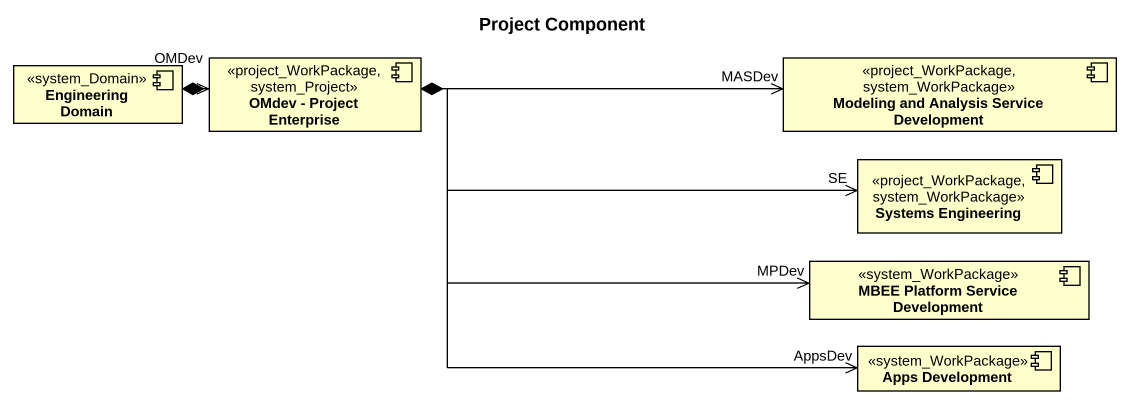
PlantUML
@startuml
title Project Component
component "Engineering Domain" as Engineering_Domain <<system_Domain>>
component "OMdev - Project Enterprise" as OMdev_Project_Enterprise <<project_WorkPackage, system_Project>>
component "Modeling and Analysis Service Development" as Modeling_and_Analysis <<project_WorkPackage, system_WorkPackage>>
component "Systems Engineering" as Systems_Engineering <<project_WorkPackage, system_WorkPackage>>
component "MBEE Platform Service Development" as MBEE_Platform_Service <<system_WorkPackage>>
component "Apps Development" as Apps_Development <<system_WorkPackage>>
OMdev_Project_Enterprise "OMDev" <-left-* Engineering_Domain
Modeling_and_Analysis "MASDev" <-left-* OMdev_Project_Enterprise
Systems_Engineering "SE" <-left-* OMdev_Project_Enterprise
MBEE_Platform_Service "MPDev" <-left-* OMdev_Project_Enterprise
Apps_Development "AppsDev" <-left-* OMdev_Project_Enterprise
@enduml
